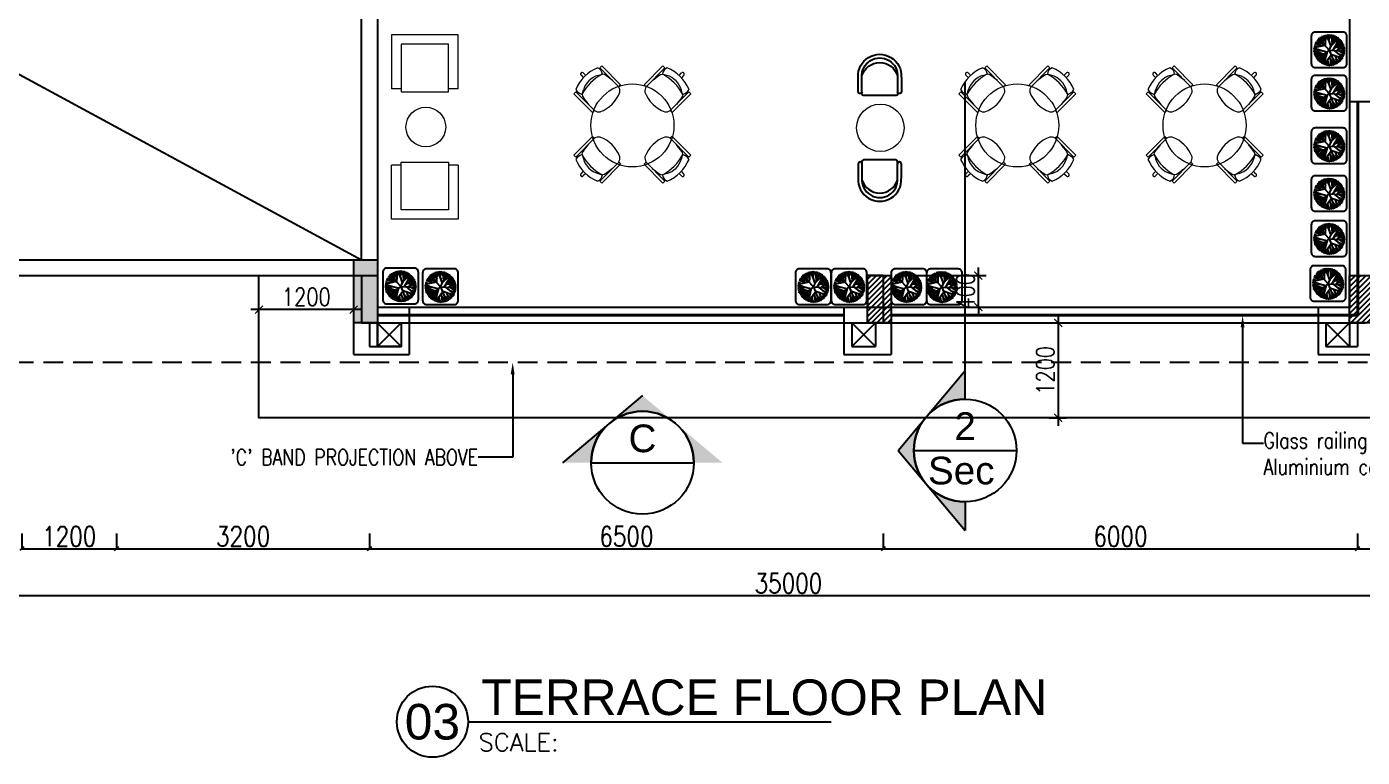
# Model space of a CAD drawing. Extents: x -32840 to 422982, y 280745 to 888746.
# Drawn here: x 86540 to 103438, y 752767 to 762010 of the extents above; entities that cross this region are included whole.
import ezdxf
from ezdxf import colors
from ezdxf.entities.mleader import LeaderData, LeaderLine
from ezdxf.enums import TextEntityAlignment as Align
from ezdxf.math import Vec2, Vec3

# ---------------------------------------------------------------- set-up
doc = ezdxf.new("R2010")
doc.units = 0
doc.header["$LTSCALE"] = 1000
doc.header["$PDMODE"] = 3
doc.linetypes.add('CONTINOUS', pattern=[0])
doc.linetypes.add('HIDDEN', pattern=[0.375, 0.25, -0.125])
doc.layers.get('Defpoints').update_dxf_attribs({"linetype": 'HIDDEN'})
for name, color, linetype in [('3', 3, 'Continuous'), ('A-Chejja', 5, 'HIDDEN'), ('a-dim', 3, 'Continuous'), ('A-duct', 1, 'Continuous'), ('A-Floor Projection', 5, 'CONTINOUS'), ('A-LOW-WALL', 4, 'Continuous'), ('A-Rail', 1, 'Continuous'), ('A-Tag LVl', 2, 'Continuous'), ('A-TXT', 6, 'Continuous'), ('A-WALL', 7, 'CONTINOUS'), ('AR-FURNITURE', 1, 'Continuous'), ('N-LANDSCAPE', 94, 'Continuous'), ('Ra-Hatch', 251, 'Continuous'), ('S-RCWALL', 10, 'Continuous'), ('S-RCWALL HATCH', 165, 'Continuous')]:
    doc.layers.add(name, color=color, linetype=linetype)
doc.layers.add('A-Area duct', color=50, linetype='Continuous', plot=False)
doc.layers.add('A-Dim grid', color=3, linetype='Continuous', transparency=0.5)
doc.layers.add('N-FURN', color=1, linetype='Continuous', lineweight=20)
doc.styles.add('Arial', font='arial.ttf')
doc.styles.add('ROMANS', font='romans.shx', dxfattribs={"width": 0.8})
doc.dimstyles.new('A-Dim Grid', dxfattribs={"dimscale": 100, "dimtxt": 2.5, "dimasz": 0.5, "dimexe": 0, "dimexo": 0, "dimgap": 0.3, "dimtad": 1, "dimdec": 0, "dimlfac": -0.01, "dimzin": 3, "dimdsep": 46, "dimtxsty": 'ROMANS', "dimblk": 'OBLIQUE', "dimcen": 5, "dimclrd": 256, "dimclre": 8, "dimclrt": 4, "dimadec": 0, "dimazin": 0, "dimtfac": 1, "dimtdec": 0, "dimtix": 1, "dimtmove": 1, "dimatfit": 3, "dimfxl": 1, "dimfrac": 2, "dimtolj": 1, "dimtzin": 3, "dimlwd": -1, "dimarcsym": 0})
doc.dimstyles.new('dim-1', dxfattribs={"dimscale": 100, "dimtxt": 2.25, "dimasz": 1, "dimexe": 1, "dimexo": 1, "dimgap": 0.5, "dimtad": 1, "dimdec": 0, "dimzin": 3, "dimdsep": 46, "dimtxsty": 'ROMANS', "dimblk": 'ARCHTICK', "dimcen": 0.0625, "dimdle": 1, "dimclrd": 256, "dimclre": 256, "dimclrt": 6, "dimadec": 0, "dimazin": 0, "dimtfac": 1, "dimtdec": 0, "dimtix": 1, "dimtmove": 1, "dimatfit": 3, "dimfxl": 1, "dimfrac": 2, "dimtolj": 1, "dimtzin": 3, "dimarcsym": 0})
pattern_1 = [(45, (-273834.784, -388831.225), (-33.6759605, 33.6759605), [])]

# ---------------------------------------------------------------- blocks, each defined once
blk = doc.blocks.new('TAG-LABEL')
at = {"linetype": 'Continuous'}
blk.add_line((-65.32, 0), (-24.49, 0), dxfattribs=at)
blk.add_circle((-69.32, 0), 4, dxfattribs=at)
at = {"color": 6, "style": 'ROMANS'}
blk.add_text('SCALE:', height=2, dxfattribs=at).set_placement((-64.13, -3.31))
at = {"color": 6}
for tag, p, height, style in [('LABELNAME', (-63.82, 0.75), 4, 'Arial'), ('SCALE', (-52.05, -3.31), 2, 'ROMANS'), ('DES.LINE.01', (-63.94, -6.44), 2, 'ROMANS'), ('DES.LINE.02', (-63.94, -9.56), 2, 'ROMANS')]:
    blk.add_attdef(tag, p, '', height=height, dxfattribs=dict(at, style=style))
at = {"color": 6, "style": 'Arial'}
blk.add_attdef('88', text='', height=4, dxfattribs=at).set_placement((-69.32, 0), align=Align.MIDDLE_CENTER)
blk = doc.blocks.new('TAG-SEC')
blk.add_line((-6.5, 0), (6.5, 0))
blk.add_circle((0, 0), 6.5)
at = {"color": 6, "style": 'Arial'}
blk.add_attdef('88', text='', height=3.5, dxfattribs=at).set_placement((0, 3.08), align=Align.MIDDLE_CENTER)
at = {"color": 6, "style": 'ROMANS', "width": 0.708488}
blk.add_attdef('X8-X-8888', text='', height=1.75, dxfattribs=at).set_placement((-5.58, -2.55), (5.58, -2.55), align=Align.FIT)
blk = doc.blocks.new('TAG-SEC-ARROW')
h = blk.add_hatch(color=256)
h.paths.add_polyline_path([(-10.11, 0), (-6.5, 0, -0.2206), (-4.2, 4.96)])
h.paths.add_polyline_path([(0, 8.49), (-4.16, 5, -0.175251), (0, 6.5, -0.175251), (4.16, 5)])
h.paths.add_polyline_path([(4.2, 4.96, -0.2206), (6.5, 0), (10.11, 0)])
for p, q in [((0, 8.49), (-10.11, 0)), ((0, 8.49), (10.11, 0)), ((-6.5, 0), (-10.11, 0)), ((6.5, 0), (46.5, 0))]:
    blk.add_line(p, q)
blk.add_arc((0, 0), 6.5, 0, 180)
blk = doc.blocks.new('A$Ce1edbb18')
at = {"layer": 'A-Tag LVl'}
h = blk.add_hatch(color=256, dxfattribs=at)
h.paths.add_polyline_path([(14742, -15568), (15103, -15568, -0.2206), (15333, -15071)])
h.paths.add_polyline_path([(15753, -14719), (15337, -15068, -0.175251), (15753, -14918, -0.175251), (16169, -15068)])
h.paths.add_polyline_path([(16173, -15071, -0.2206), (16403, -15568), (16764, -15568)])
blk.add_line((15753, -14719), (14742, -15568), dxfattribs=at)
blk.add_arc((15753, -15568), 650, 0, 180, dxfattribs=at)
at = {"layer": 'A-Tag LVl', "xscale": 100.0000000000005, "yscale": 100.0000000000005, "zscale": 100.0000000000005, "rotation": 90}
blk.add_blockref('TAG-SEC-ARROW', (19835, -15413), dxfattribs=at)
at = {"layer": 'A-Tag LVl'}
ref = blk.add_blockref('TAG-SEC', (19835, -15413), dxfattribs=dict(at, xscale=100, yscale=100, zscale=100))
ref.add_attrib('88', '2', dxfattribs={"layer": '0', "color": 6, "height": 350, "style": 'Arial'}).set_placement((19835, -15105), align=Align.MIDDLE_CENTER)
ref.add_attrib('X8-X-8888', 'Sec', dxfattribs={"layer": '0', "color": 6, "height": 350, "rotation": 360, "style": 'Arial'}).set_placement((19786, -15667), align=Align.MIDDLE_CENTER)
at = {"layer": 'A-Tag LVl', "xscale": 100, "yscale": 100, "zscale": 100}
blk.add_blockref('TAG-SEC', (15753, -15568), dxfattribs=at).add_auto_attribs({'88': 'C'})
blk = doc.blocks.new('_Oblique')
at = {"color": 0, "linetype": 'ByBlock', "lineweight": -2}
blk.add_line((-0.5, -0.5), (0.5, 0.5), dxfattribs=at)
at = {"color": 0, "linetype": 'ByBlock'}
blk.add_line((-0.5, -0.5), (0.5, 0.5), dxfattribs=at)
blk = doc.blocks.new('*D1361')
at = {"layer": 'A-Dim grid', "color": 8, "lineweight": -2, "transparency": 16777216}
for p, q in [((86478, 755597, 0), (86478, 755406, 0)), ((87678, 755597, 0), (87678, 755406, 0))]:
    blk.add_line(p, q, dxfattribs=at)
at = {"layer": 'A-Dim grid', "transparency": 16777216}
blk.add_line((86478, 755406, 0), (87678, 755406, 0), dxfattribs=at)
at = {"layer": 'Defpoints', "color": 0, "transparency": 16777216}
for p in [(86478, 755597, 0), (87678, 755597, 0), (87678, 755406, 0)]:
    blk.add_point(p, dxfattribs=at)
at = {"layer": 'A-Dim grid', "transparency": 16777216, "xscale": 50, "yscale": 50, "zscale": 50, "rotation": 180}
blk.add_blockref('_Oblique', (86478, 755406, 0), dxfattribs=at)
at = {"layer": 'A-Dim grid', "transparency": 16777216, "xscale": 50, "yscale": 50, "zscale": 50}
blk.add_blockref('_Oblique', (87678, 755406, 0), dxfattribs=at)
at = {"layer": 'A-Dim grid', "color": 4, "transparency": 16777216, "insert": (87078, 755561, 0), "char_height": 250, "attachment_point": 5, "style": 'ROMANS'}
blk.add_mtext('\\A1;1200', dxfattribs=at)
blk = doc.blocks.new('*D1362')
at = {"layer": 'A-Dim grid', "color": 8, "lineweight": -2, "transparency": 16777216}
for p, q in [((87678, 755597, 0), (87678, 755406, 0)), ((90878, 755597, 0), (90878, 755406, 0))]:
    blk.add_line(p, q, dxfattribs=at)
at = {"layer": 'A-Dim grid', "transparency": 16777216}
blk.add_line((87678, 755406, 0), (90878, 755406, 0), dxfattribs=at)
at = {"layer": 'Defpoints', "color": 0, "transparency": 16777216}
for p in [(87678, 755597, 0), (90878, 755597, 0), (90878, 755406, 0)]:
    blk.add_point(p, dxfattribs=at)
at = {"layer": 'A-Dim grid', "transparency": 16777216, "xscale": 50, "yscale": 50, "zscale": 50, "rotation": 180}
blk.add_blockref('_Oblique', (87678, 755406, 0), dxfattribs=at)
at = {"layer": 'A-Dim grid', "transparency": 16777216, "xscale": 50, "yscale": 50, "zscale": 50}
blk.add_blockref('_Oblique', (90878, 755406, 0), dxfattribs=at)
at = {"layer": 'A-Dim grid', "color": 4, "transparency": 16777216, "insert": (89278, 755561, 0), "char_height": 250, "attachment_point": 5, "style": 'ROMANS'}
blk.add_mtext('\\A1;3200', dxfattribs=at)
blk = doc.blocks.new('*D1363')
at = {"layer": 'A-Dim grid', "color": 8, "lineweight": -2, "transparency": 16777216}
for p, q in [((90878, 755597, 0), (90878, 755406, 0)), ((97378, 755597, 0), (97378, 755406, 0))]:
    blk.add_line(p, q, dxfattribs=at)
at = {"layer": 'A-Dim grid', "transparency": 16777216}
blk.add_line((90878, 755406, 0), (97378, 755406, 0), dxfattribs=at)
at = {"layer": 'Defpoints', "color": 0, "transparency": 16777216}
for p in [(90878, 755597, 0), (97378, 755597, 0), (97378, 755406, 0)]:
    blk.add_point(p, dxfattribs=at)
at = {"layer": 'A-Dim grid', "transparency": 16777216, "xscale": 50, "yscale": 50, "zscale": 50, "rotation": 180}
blk.add_blockref('_Oblique', (90878, 755406, 0), dxfattribs=at)
at = {"layer": 'A-Dim grid', "transparency": 16777216, "xscale": 50, "yscale": 50, "zscale": 50}
blk.add_blockref('_Oblique', (97378, 755406, 0), dxfattribs=at)
at = {"layer": 'A-Dim grid', "color": 4, "transparency": 16777216, "insert": (94128, 755561, 0), "char_height": 250, "attachment_point": 5, "style": 'ROMANS'}
blk.add_mtext('\\A1;6500', dxfattribs=at)
blk = doc.blocks.new('*D1364')
at = {"layer": 'A-Dim grid', "color": 8, "lineweight": -2, "transparency": 16777216}
for p, q in [((97378, 755597, 0), (97378, 755406, 0)), ((103378, 755597, 0), (103378, 755406, 0))]:
    blk.add_line(p, q, dxfattribs=at)
at = {"layer": 'A-Dim grid', "transparency": 16777216}
blk.add_line((97378, 755406, 0), (103378, 755406, 0), dxfattribs=at)
at = {"layer": 'Defpoints', "color": 0, "transparency": 16777216}
for p in [(97378, 755597, 0), (103378, 755597, 0), (103378, 755406, 0)]:
    blk.add_point(p, dxfattribs=at)
at = {"layer": 'A-Dim grid', "transparency": 16777216, "xscale": 50, "yscale": 50, "zscale": 50, "rotation": 180}
blk.add_blockref('_Oblique', (97378, 755406, 0), dxfattribs=at)
at = {"layer": 'A-Dim grid', "transparency": 16777216, "xscale": 50, "yscale": 50, "zscale": 50}
blk.add_blockref('_Oblique', (103378, 755406, 0), dxfattribs=at)
at = {"layer": 'A-Dim grid', "color": 4, "transparency": 16777216, "insert": (100378, 755561, 0), "char_height": 250, "attachment_point": 5, "style": 'ROMANS'}
blk.add_mtext('\\A1;6000', dxfattribs=at)
blk = doc.blocks.new('*D1365')
at = {"layer": 'A-Dim grid', "color": 8, "lineweight": -2, "transparency": 16777216}
for p, q in [((103378, 755597, 0), (103378, 755406, 0)), ((106578, 755597, 0), (106578, 755406, 0))]:
    blk.add_line(p, q, dxfattribs=at)
at = {"layer": 'A-Dim grid', "transparency": 16777216}
blk.add_line((103378, 755406, 0), (106578, 755406, 0), dxfattribs=at)
at = {"layer": 'Defpoints', "color": 0, "transparency": 16777216}
for p in [(103378, 755597, 0), (106578, 755597, 0), (106578, 755406, 0)]:
    blk.add_point(p, dxfattribs=at)
at = {"layer": 'A-Dim grid', "transparency": 16777216, "xscale": 50, "yscale": 50, "zscale": 50, "rotation": 180}
blk.add_blockref('_Oblique', (103378, 755406, 0), dxfattribs=at)
at = {"layer": 'A-Dim grid', "transparency": 16777216, "xscale": 50, "yscale": 50, "zscale": 50}
blk.add_blockref('_Oblique', (106578, 755406, 0), dxfattribs=at)
at = {"layer": 'A-Dim grid', "color": 4, "transparency": 16777216, "insert": (104978, 755561, 0), "char_height": 250, "attachment_point": 5, "style": 'ROMANS'}
blk.add_mtext('\\A1;3200', dxfattribs=at)
blk = doc.blocks.new('*D1366')
at = {"layer": 'A-Dim grid', "color": 8, "lineweight": -2, "transparency": 16777216}
for p, q in [((78678, 755478, 0), (78678, 754813, 0)), ((113678, 755478, 0), (113678, 754813, 0))]:
    blk.add_line(p, q, dxfattribs=at)
at = {"layer": 'A-Dim grid', "transparency": 16777216}
blk.add_line((78678, 754813, 0), (113678, 754813, 0), dxfattribs=at)
at = {"layer": 'Defpoints', "color": 0, "transparency": 16777216}
for p in [(78678, 755478, 0), (113678, 755478, 0), (113678, 754813, 0)]:
    blk.add_point(p, dxfattribs=at)
at = {"layer": 'A-Dim grid', "transparency": 16777216, "xscale": 50, "yscale": 50, "zscale": 50, "rotation": 180}
blk.add_blockref('_Oblique', (78678, 754813, 0), dxfattribs=at)
at = {"layer": 'A-Dim grid', "transparency": 16777216, "xscale": 50, "yscale": 50, "zscale": 50}
blk.add_blockref('_Oblique', (113678, 754813, 0), dxfattribs=at)
at = {"layer": 'A-Dim grid', "color": 4, "transparency": 16777216, "insert": (96178, 754968, 0), "char_height": 250, "attachment_point": 5, "style": 'ROMANS'}
blk.add_mtext('\\A1;35000', dxfattribs=at)
blk = doc.blocks.new('_ArchTick')
at = {"color": 0, "linetype": 'ByBlock', "const_width": 0.15}
blk.add_lwpolyline([(-0.5, -0.5), (0.5, 0.5)], dxfattribs=at)
blk = doc.blocks.new('*D1426')
at = {"layer": 'a-dim', "lineweight": -2, "transparency": 16777216}
for p, q in [((89478, 758362, 0), (89478, 758530, 0)), ((90678, 758362, 0), (90678, 758530, 0)), ((90778, 758430, 0), (89378, 758430, 0))]:
    blk.add_line(p, q, dxfattribs=at)
at = {"layer": 'Defpoints', "color": 0, "transparency": 16777216}
for p in [(89478, 758430, 0), (89478, 758262, 0), (90678, 758262, 0)]:
    blk.add_point(p, dxfattribs=at)
at = {"layer": 'a-dim', "lineweight": -2, "transparency": 16777216, "xscale": 100, "yscale": 100, "zscale": 100, "rotation": 180}
blk.add_blockref('_ArchTick', (89478, 758430, 0), dxfattribs=at)
at = {"layer": 'a-dim', "lineweight": -2, "transparency": 16777216, "xscale": 100, "yscale": 100, "zscale": 100}
blk.add_blockref('_ArchTick', (90678, 758430, 0), dxfattribs=at)
at = {"layer": 'a-dim', "color": 6, "transparency": 16777216, "insert": (90078, 758592, 0), "char_height": 225, "attachment_point": 5, "style": 'ROMANS'}
blk.add_mtext('\\A1;1200', dxfattribs=at)
blk = doc.blocks.new('*D1434')
at = {"layer": 'a-dim', "lineweight": -2, "transparency": 16777216}
for p, q in [((97578, 758862, 0), (98680, 758862, 0)), ((98580, 758862, 0), (98580, 758962, 0)), ((98580, 758462, 0), (98580, 758862, 0)), ((97578, 758462, 0), (98680, 758462, 0)), ((98580, 758462, 0), (98580, 758362, 0))]:
    blk.add_line(p, q, dxfattribs=at)
at = {"layer": 'Defpoints', "color": 0, "transparency": 16777216}
for p in [(97478, 758862, 0), (98580, 758862, 0), (97478, 758462, 0)]:
    blk.add_point(p, dxfattribs=at)
at = {"layer": 'a-dim', "lineweight": -2, "transparency": 16777216, "xscale": 100, "yscale": 100, "zscale": 100}
for p, rotation in [((98580, 758862, 0), 270), ((98580, 758462, 0), 90)]:
    blk.add_blockref('_ArchTick', p, dxfattribs=dict(at, rotation=rotation))
at = {"layer": 'a-dim', "color": 6, "transparency": 16777216, "insert": (98418, 758662, 0), "char_height": 225, "attachment_point": 5, "rotation": 90, "style": 'ROMANS'}
blk.add_mtext('\\A1;400', dxfattribs=at)
blk = doc.blocks.new('*D1474')
at = {"layer": 'a-dim', "lineweight": -2, "transparency": 16777216}
for p, q in [((99590, 758362, 0), (99590, 756962, 0)), ((99476, 758262, 0), (99690, 758262, 0)), ((99476, 757062, 0), (99690, 757062, 0))]:
    blk.add_line(p, q, dxfattribs=at)
at = {"layer": 'Defpoints', "color": 0, "transparency": 16777216}
for p in [(99376, 758262, 0), (99376, 757062, 0), (99590, 757062, 0)]:
    blk.add_point(p, dxfattribs=at)
at = {"layer": 'a-dim', "lineweight": -2, "transparency": 16777216, "xscale": 100, "yscale": 100, "zscale": 100}
for p, rotation in [((99590, 758262, 0), 90), ((99590, 757062, 0), 270)]:
    blk.add_blockref('_ArchTick', p, dxfattribs=dict(at, rotation=rotation))
at = {"layer": 'a-dim', "color": 6, "transparency": 16777216, "insert": (99427, 757662, 0), "char_height": 225, "attachment_point": 5, "rotation": 90, "style": 'ROMANS'}
blk.add_mtext('\\A1;1200', dxfattribs=at)
blk = doc.blocks.new('WWWWW')
at = {"layer": 'N-FURN', "lineweight": 5}
for p, q in [((370912, -176778), (370943, -176810)), ((370972, -176781), (370941, -176750)), ((371128, -176780), (371156, -176775)), ((371156, -176775), (371182, -176763)), ((371208, -176769), (371182, -176763)), ((371240, -176789), (371208, -176769)), ((371271, -176817), (371240, -176789)), ((371311, -176845), (371271, -176817)), ((371813, -176845), (371853, -176817)), ((371853, -176817), (371884, -176789)), ((371884, -176789), (371917, -176769)), ((371917, -176769), (371942, -176763)), ((371969, -176775), (371942, -176763)), ((371997, -176780), (371969, -176775)), ((372152, -176781), (372184, -176750)), ((372212, -176778), (372182, -176810)), ((370925, -177020), (370936, -176993)), ((370925, -177020), (370930, -177045)), ((370930, -177045), (370950, -177078)), ((370936, -176993), (370942, -176965)), ((370950, -177078), (370978, -177109)), ((372174, -177078), (372147, -177109)), ((372194, -177045), (372174, -177078)), ((372188, -176993), (372183, -176965)), ((372200, -177020), (372188, -176993)), ((372200, -177020), (372194, -177045)), ((370978, -177109), (371006, -177149)), ((372147, -177109), (372118, -177149)), ((370925, -177783), (370930, -177757)), ((370930, -177757), (370950, -177725)), ((370950, -177725), (370978, -177693)), ((370978, -177693), (371006, -177654)), ((372147, -177693), (372118, -177654)), ((372174, -177725), (372147, -177693)), ((372194, -177757), (372174, -177725)), ((372200, -177783), (372194, -177757)), ((370925, -177783), (370936, -177809)), ((370936, -177809), (370942, -177837)), ((372188, -177809), (372183, -177837)), ((372200, -177783), (372188, -177809)), ((370912, -178025), (370943, -177993)), ((370972, -178022), (370941, -178053)), ((371128, -178023), (371156, -178028)), ((371156, -178028), (371182, -178039)), ((371208, -178034), (371182, -178039)), ((371240, -178014), (371208, -178034)), ((371271, -177986), (371240, -178014)), ((371311, -177958), (371271, -177986)), ((371813, -177958), (371853, -177986)), ((371853, -177986), (371884, -178014)), ((371884, -178014), (371917, -178034)), ((371917, -178034), (371942, -178039)), ((371969, -178028), (371942, -178039)), ((371997, -178023), (371969, -178028)), ((372152, -178022), (372184, -178053)), ((372212, -178025), (372182, -177993))]:
    blk.add_line(p, q, dxfattribs=at)
for points in [[(371176, -176661), (371152, -176686), (371389, -176923), (371413, -176898)], [(371948, -176661), (371973, -176686), (371736, -176923), (371711, -176898)], [(370847, -176989), (370822, -177014), (371059, -177251), (371084, -177226)], [(372278, -176989), (372302, -177014), (372065, -177251), (372040, -177226)], [(370847, -177814), (370822, -177789), (371059, -177552), (371084, -177576)], [(372278, -177814), (372302, -177789), (372065, -177552), (372040, -177576)], [(371176, -178142), (371152, -178117), (371389, -177880), (371413, -177904)], [(371948, -178142), (371973, -178117), (371736, -177880), (371711, -177904)]]:
    blk.add_lwpolyline(points, close=True, dxfattribs=at)
blk.add_circle((371562, -177413), 525, dxfattribs=at)
for centre, radius, start, end in [((371329, -177168), 527, 113.1534, 156.6199), ((370926, -176764), 20.1, 44.5638, 225.2094), ((371081, -176778), 103, 8.1567, 66.3325), ((372044, -176778), 103, 113.6675, 171.8433), ((371795, -177168), 527, 23.3801, 66.8466), ((372198, -176764), 20.1, 314.7906, 135.4362), ((371468, -177307), 614, 118.1857, 152.168), ((371209, -177048), 280, 106.8842, 162.889), ((371656, -177307), 614, 27.832, 61.8143), ((371916, -177048), 280, 17.111, 73.1158), ((370959, -176893), 132, 210.2855, 254.7717), ((371011, -176849), 417, 289.7357, 340.0375), ((371297, -176978), 107, 352.8416, 31.0828), ((371827, -176978), 107, 148.9172, 187.1584), ((372113, -176849), 417, 199.9625, 250.2643), ((372165, -176893), 132, 285.2283, 329.7145), ((371139, -177142), 100, 236.8897, 277.6146), ((371986, -177142), 100, 262.3854, 303.1103), ((371139, -177660), 100, 82.3854, 123.1103), ((371011, -177954), 417, 19.9625, 70.2643), ((372113, -177954), 417, 109.7357, 160.0375), ((371986, -177660), 100, 56.8897, 97.6146), ((370959, -177910), 132, 105.2283, 149.7145), ((371329, -177634), 527, 203.3801, 246.8466), ((371468, -177496), 614, 207.832, 241.8143), ((371209, -177755), 280, 197.111, 253.1158), ((371297, -177824), 107, 328.9172, 7.1584), ((371827, -177824), 107, 172.8416, 211.0828), ((371656, -177496), 614, 298.1857, 332.168), ((371916, -177755), 280, 286.8842, 342.889), ((371795, -177634), 527, 293.1534, 336.6199), ((372165, -177910), 132, 30.2855, 74.7717), ((370926, -178039), 20.1, 134.7906, 315.4362), ((371081, -178025), 103, 293.6675, 351.8433), ((372044, -178025), 103, 188.1567, 246.3325), ((372198, -178039), 20.1, 224.5638, 45.2094)]:
    blk.add_arc(centre, radius, start, end, dxfattribs=at)
blk = doc.blocks.new('FSDFD')
at = {"layer": 'N-FURN'}
for p, q in [((-91899, -972803, 0), (-92739, -972814, 0)), ((-92739, -972814, 0), (-92730, -973498, 0)), ((-92017, -972924, 0), (-92618, -972932, 0)), ((-92618, -972932, 0), (-92610, -973533, 0)), ((-92009, -973525, 0), (-92017, -972924, 0)), ((-91890, -973486, 0), (-91899, -972803, 0)), ((-92610, -973496, 0), (-92730, -973498, 0)), ((-92610, -973533, 0), (-92009, -973525, 0)), ((-91890, -973486, 0), (-92010, -973488, 0))]:
    blk.add_line(p, q, dxfattribs=at)
blk = doc.blocks.new('DFGDF')
at = {"layer": 'AR-FURNITURE'}
for p, q in [((202460, 85242), (202460, 85059)), ((202507, 85272), (202507, 85059)), ((202938, 85291), (202526, 85291)), ((202957, 85059), (202957, 85272)), ((203005, 85059), (203005, 85242))]:
    blk.add_line(p, q, dxfattribs=at)
for centre, radius, start, end in [((202484, 85242), 23.7, 0, 180), ((202526, 85272), 19, 90, 180), ((202938, 85272), 19, 0, 90), ((202981, 85242), 23.7, 0, 180), ((202732, 85041), 273, 176.2971, 3.7029), ((202732, 85041), 226, 175.548, 4.452)]:
    blk.add_arc(centre, radius, start, end, dxfattribs=at)
at = {"layer": 'AR-FURNITURE', "color": 8}
blk.add_arc((202732, 85108), 235, 196.3349, 343.6651, dxfattribs=at)
blk = doc.blocks.new('A$C24053CDC')
at = {"layer": '3'}
for points in [[(81, 321), (36, 371), (100, 353), (78, 427)], [(93, 381), (84, 431)], [(149, 361), (89, 436)], [(141, 381), (100, 443)], [(161, 330), (109, 451)], [(133, 443), (116, 455)], [(198, 371), (121, 459)], [(154, 419), (133, 466)], [(169, 403), (145, 471)], [(169, 446), (146, 471)], [(247, 248), (156, 479)], [(234, 390), (173, 483)], [(202, 438), (189, 487)], [(243, 363), (198, 488)], [(224, 460), (207, 489)], [(215, 327), (327, 480)], [(226, 412), (222, 492)], [(266, 447), (230, 493)], [(272, 404), (255, 493)], [(287, 426), (267, 492)], [(278, 456), (283, 489)], [(280, 272), (339, 475)], [(282, 442), (306, 487)], [(300, 342), (329, 479)], [(300, 342), (398, 442)], [(320, 362), (360, 466)], [(339, 414), (381, 452)], [(367, 390), (414, 427)], [(247, 248), (0, 262)], [(65, 258), (0, 238)], [(28, 248), (0, 252)], [(52, 281), (3, 276)], [(48, 258), (3, 269)], [(45, 252), (3, 216)], [(43, 286), (4, 290)], [(105, 233), (4, 203)], [(57, 220), (4, 208)], [(93, 257), (8, 309)], [(78, 225), (8, 188)], [(41, 321), (11, 318)], [(104, 305), (15, 329)], [(69, 314), (23, 347)], [(125, 255), (27, 136)], [(169, 252), (31, 363)], [(169, 215), (32, 131)], [(222, 309), (37, 375)], [(67, 381), (45, 386)], [(89, 357), (52, 398)], [(76, 371), (61, 408)], [(89, 403), (67, 415)], [(189, 252), (81, 65)], [(247, 248), (137, 25)], [(249, 247), (248, 247), (245, 247), (248, 247), (249, 247)], [(247, 248), (442, 398)], [(247, 248), (417, 62)], [(287, 278), (493, 224)], [(291, 310), (435, 407)], [(315, 173), (490, 211)], [(327, 306), (483, 316)], [(339, 381), (432, 410)], [(339, 318), (435, 404)], [(344, 309), (493, 262)], [(347, 262), (494, 252)], [(367, 310), (462, 366)], [(385, 296), (489, 294)], [(389, 258), (493, 258)], [(393, 249), (493, 216)], [(405, 333), (452, 382)], [(409, 288), (493, 258)], [(418, 313), (474, 342)], [(424, 296), (487, 305)], [(437, 278), (490, 281)], [(441, 325), (469, 354)], [(455, 333), (479, 329)], [(459, 316), (482, 321)], [(76, 197), (11, 173)], [(45, 187), (19, 155)], [(117, 164), (31, 131)], [(64, 144), (36, 119)], [(156, 194), (41, 111)], [(81, 140), (45, 107)], [(95, 111), (51, 98)], [(118, 126), (60, 86)], [(178, 140), (88, 61)], [(137, 196), (92, 196)], [(210, 172), (92, 57)], [(122, 66), (98, 50)], [(137, 102), (112, 41)], [(165, 83), (121, 34)], [(152, 57), (158, 18)], [(191, 81), (169, 13)], [(178, 41), (182, 9)], [(189, 130), (193, 6)], [(197, 146), (211, 4)], [(219, 191), (282, 4)], [(252, 90), (224, 1)], [(239, 127), (295, 5)], [(243, 58), (268, 1)], [(250, 38), (243, 0)], [(306, 184), (299, 5)], [(302, 127), (335, 17)], [(319, 75), (319, 10)], [(328, 159), (466, 135)], [(339, 147), (352, 24)], [(343, 105), (380, 38)], [(347, 71), (374, 37)], [(352, 132), (459, 122)], [(370, 184), (473, 147)], [(377, 130), (437, 90)], [(381, 102), (381, 41)], [(381, 74), (393, 47)], [(385, 147), (470, 142)], [(394, 85), (400, 53)], [(405, 111), (428, 79)], [(435, 197), (485, 179)]]:
    blk.add_lwpolyline(points, dxfattribs=at)
blk = doc.blocks.new('A$C6a0ca272')
at = {"layer": 'S-RCWALL HATCH'}
blk.add_hatch(color=253, dxfattribs=at).paths.add_polyline_path([(12400, 800), (12100, 800), (12100, 0), (12400, 0)])
h = blk.add_hatch(dxfattribs=at)
h.set_pattern_fill('ANSI31', color=253, scale=15, style=0)
h.set_pattern_definition(pattern_1)
h.paths.add_polyline_path([(18900, 0), (18600, 0), (18600, 600), (18900, 600)])
h = blk.add_hatch(dxfattribs=at)
h.set_pattern_fill('ANSI31', color=253, scale=15, style=0)
h.set_pattern_definition(pattern_1)
h.paths.add_polyline_path([(24700, 600), (25000, 600), (25000, 0), (24700, 0)])
at = {"layer": 'S-RCWALL'}
for points in [[(12100, 800), (12400, 800), (12400, 0), (12100, 0)], [(18900, 0), (18600, 0), (18600, 600), (18900, 600)], [(24700, 600), (25000, 600), (25000, 0), (24700, 0)]]:
    blk.add_lwpolyline(points, close=True, dxfattribs=at)

msp = doc.modelspace()

# ---------------------------------------------------------------- linework, layer by layer
at = {"layer": 'A-Area duct', "elevation": 0}
msp.add_lwpolyline([(90977.9, 758262), (91277.9, 758262), (91277.9, 757962), (90977.9, 757962)], close=True, dxfattribs=at)
at = {"layer": 'A-Chejja', "color": 1}
msp.add_line((103877.9, 757761.7, 0), (78577.9, 757761.7, 0), dxfattribs=at)
at = {"layer": 'A-duct'}
for p, q in [((78777.9, 765561.7, 0), (90777.9, 759061.7, 0)), ((90977.9, 758262, 0), (90977.9, 757962, 0)), ((91277.9, 758262, 0), (90977.9, 757962, 0)), ((90977.9, 758259.8, 0), (91277.9, 757962, 0)), ((96977.9, 758262, 0), (97277.9, 757962, 0)), ((97277.9, 758262, 0), (96977.9, 757962, 0)), ((103277.9, 757962, 0), (102977.9, 758262, 0)), ((103277.9, 758262, 0), (102977.9, 757962, 0)), ((103277.9, 758262, 0), (103277.9, 757962, 0))]:
    msp.add_line(p, q, dxfattribs=at)
at = {"layer": 'A-Floor Projection', "elevation": 0}
msp.add_lwpolyline([(104677.9, 761061.7), (104677.7, 757062), (89477.7, 757062), (89477.9, 758862)], dxfattribs=at)
at = {"layer": 'A-LOW-WALL'}
for p, q in [((103277.9, 761061.7, 0), (103277.9, 758461.7, 0)), ((90777.9, 758861.7, 0), (90777.9, 758261.7, 0)), ((90977.9, 758861.7, 0), (90977.9, 758461.7, 0)), ((90977.9, 758461.7, 0), (103277.9, 758461.7, 0)), ((90777.9, 758261.7, 0), (103477.9, 758261.7, 0))]:
    msp.add_line(p, q, dxfattribs=at)
at = {"layer": 'A-Rail'}
for p, q in [((103371.9, 761061.7, 0), (103371.9, 758367.7, 0)), ((103383.9, 761061.7, 0), (103383.9, 758355.7, 0)), ((90977.9, 758367.7, 0), (96877.9, 758367.7, 0)), ((90977.9, 758355.7, 0), (96877.9, 758355.7, 0)), ((97477.9, 758367.7, 0), (103371.9, 758367.7, 0)), ((97477.9, 758355.7, 0), (103383.9, 758355.7, 0))]:
    msp.add_line(p, q, dxfattribs=at)
at = {"layer": 'A-WALL'}
for p, q in [((90977.9, 765761.7, 0), (90977.9, 758861.7, 0)), ((90777.9, 759061.7, 0), (90777.9, 765561.7, 0)), ((103277.9, 762161.7, 0), (103277.9, 761061.7, 0)), ((103277.9, 761061.7, 0), (103977.9, 761061.7, 0)), ((78777.9, 759061.7, 0), (90777.9, 759061.7, 0)), ((83677.9, 758861.7, 0), (90977.9, 758861.7, 0)), ((97377.9, 758861.7, 0), (97177.9, 758861.7, 0)), ((97377.9, 758861.7, 0), (97377.9, 758261.7, 0)), ((97177.9, 758761.7, 0), (97177.9, 758461.7, 0)), ((90977.9, 758462, 0), (91277.9, 758462, 0)), ((91277.9, 758462, 0), (91377.9, 758462, 0)), ((91377.9, 758462, 0), (91377.9, 757862, 0)), ((96877.9, 758462, 0), (97477.9, 758462, 0)), ((96877.9, 758462, 0), (96877.9, 758262, 0)), ((96877.9, 758462, 0), (96877.9, 757862, 0)), ((97477.9, 758462, 0), (97477.9, 758262, 0)), ((102877.9, 758462, 0), (102877.9, 757862, 0)), ((102877.9, 758462, 0), (103277.9, 758462, 0)), ((90877.9, 758262, 0), (90877.9, 757962, 0)), ((90977.9, 758262, 0), (90877.9, 758262, 0)), ((90977.9, 758262, 0), (91277.9, 758262, 0)), ((91277.9, 758262, 0), (91277.9, 757962, 0)), ((96977.9, 758262, 0), (96977.9, 757962, 0)), ((96977.9, 758262, 0), (97277.9, 758262, 0)), ((97377.9, 758261.7, 0), (97177.9, 758261.7, 0)), ((97277.9, 758262, 0), (97277.9, 757962, 0)), ((97477.9, 758262, 0), (97477.9, 757862, 0)), ((102977.9, 758262, 0), (102977.9, 757962, 0)), ((102977.9, 758262, 0), (103277.9, 758262, 0)), ((103377.9, 758262, 0), (103377.9, 757962, 0)), ((90677.9, 757862, 0), (91377.9, 757862, 0)), ((90877.9, 757962, 0), (91277.9, 757962, 0)), ((96877.9, 757862, 0), (97477.9, 757862, 0)), ((96977.9, 757962, 0), (97277.9, 757962, 0)), ((102877.9, 757862, 0), (103577.9, 757862, 0)), ((102977.9, 757962, 0), (103377.9, 757962, 0))]:
    msp.add_line(p, q, dxfattribs=at)
at = {"layer": 'A-WALL', "elevation": 0}
msp.add_lwpolyline([(90677.9, 757862), (90677.9, 758262)], dxfattribs=at)
at = {"layer": 'N-FURN', "lineweight": 5}
for centre, radius in [((91590.2, 760741, 0), 251.2), ((97340.2, 760731, 0), 300)]:
    msp.add_circle(centre, radius, dxfattribs=at)
at = {"layer": 'N-LANDSCAPE', "ltscale": 10, "elevation": 0}
for points in [[(102842.4, 761492.5), (103192.4, 761492.5, 0.4142136), (103242.4, 761542.5), (103242.4, 761892.5, 0.4142136), (103192.4, 761942.5), (102842.4, 761942.5, 0.4142136), (102792.4, 761892.5), (102792.4, 761542.5, 0.4142136)], [(102842.4, 760944.5), (103192.4, 760944.5, 0.4142136), (103242.4, 760994.5), (103242.4, 761344.5, 0.4142136), (103192.4, 761394.5), (102842.4, 761394.5, 0.4142136), (102792.4, 761344.5), (102792.4, 760994.5, 0.4142136)], [(102842.4, 760278.5), (103192.4, 760278.5, 0.4142136), (103242.4, 760328.5), (103242.4, 760678.5, 0.4142136), (103192.4, 760728.5), (102842.4, 760728.5, 0.4142136), (102792.4, 760678.5), (102792.4, 760328.5, 0.4142136)], [(102842.4, 759675), (103192.4, 759675, 0.4142136), (103242.4, 759725), (103242.4, 760075, 0.4142136), (103192.4, 760125), (102842.4, 760125, 0.4142136), (102792.4, 760075), (102792.4, 759725, 0.4142136)], [(102842.4, 759104.1), (103192.4, 759104.1, 0.4142136), (103242.4, 759154.1), (103242.4, 759504.1, 0.4142136), (103192.4, 759554.1), (102842.4, 759554.1, 0.4142136), (102792.4, 759504.1), (102792.4, 759154.1, 0.4142136)], [(91095.1, 758504.2), (91445.1, 758504.2, 0.4142136), (91495.1, 758554.2), (91495.1, 758904.2, 0.4142136), (91445.1, 758954.2), (91095.1, 758954.2, 0.4142136), (91045.1, 758904.2), (91045.1, 758554.2, 0.4142136)], [(91599.5, 758496.2), (91949.5, 758496.2, 0.4142136), (91999.5, 758546.2), (91999.5, 758896.2, 0.4142136), (91949.5, 758946.2), (91599.5, 758946.2, 0.4142136), (91549.5, 758896.2), (91549.5, 758546.2, 0.4142136)], [(96316.8, 758496.2), (96666.8, 758496.2, 0.4142136), (96716.8, 758546.2), (96716.8, 758896.2, 0.4142136), (96666.8, 758946.2), (96316.8, 758946.2, 0.4142136), (96266.8, 758896.2), (96266.8, 758546.2, 0.4142136)], [(96769.8, 758496.2), (97119.8, 758496.2, 0.4142136), (97169.8, 758546.2), (97169.8, 758896.2, 0.4142136), (97119.8, 758946.2), (96769.8, 758946.2, 0.4142136), (96719.8, 758896.2), (96719.8, 758546.2, 0.4142136)], [(97528.2, 758496.2), (97878.2, 758496.2, 0.4142136), (97928.2, 758546.2), (97928.2, 758896.2, 0.4142136), (97878.2, 758946.2), (97528.2, 758946.2, 0.4142136), (97478.2, 758896.2), (97478.2, 758546.2, 0.4142136)], [(97976.2, 758495.1), (98326.2, 758495.1, 0.4142136), (98376.2, 758545.1), (98376.2, 758895.1, 0.4142136), (98326.2, 758945.1), (97976.2, 758945.1, 0.4142136), (97926.2, 758895.1), (97926.2, 758545.1, 0.4142136)], [(102828.6, 758536.6), (103178.6, 758536.6, 0.4142136), (103228.6, 758586.6), (103228.6, 758936.6, 0.4142136), (103178.6, 758986.6), (102828.6, 758986.6, 0.4142136), (102778.6, 758936.6), (102778.6, 758586.6, 0.4142136)]]:
    msp.add_lwpolyline(points, format="xyb", close=True, dxfattribs=at)

# ---------------------------------------------------------------- block references
msp.add_blockref('A$Ce1edbb18', (78577.9, 772061.7, 0))
at = {"layer": 'A-Tag LVl'}
ref = msp.add_blockref('TAG-LABEL', (99472.1, 753216.5, 0), dxfattribs=dict(at, xscale=112.5, yscale=112.5, zscale=112.5))
ref.add_attrib('88', '03', dxfattribs={"layer": '0', "color": 6, "height": 450, "style": 'Arial'}).set_placement((91673.6, 753216.5, 0), align=Align.MIDDLE_CENTER)
ref.add_attrib('LABELNAME', 'TERRACE FLOOR PLAN', (92292.4, 753300.9, 0), dxfattribs={"layer": '0', "color": 6, "height": 450, "style": 'Arial'})
at = {"layer": 'N-FURN', "lineweight": 5, "rotation": 359.2368413493978}
msp.add_blockref('FSDFD', (196845, 1733399.1, 0), dxfattribs=at)
at = {"layer": 'N-FURN', "lineweight": 5, "xscale": -1}
for name, p, rotation in [('DFGDF', (-105399.1, 846429.4, 0), 180), ('FSDFD', (196845, -211917, 0), 180.763158650602)]:
    msp.add_blockref(name, p, dxfattribs=dict(at, rotation=rotation))
at = {"layer": 'N-FURN', "lineweight": 5}
msp.add_blockref('DFGDF', (-105399.1, 675032.7, 0), dxfattribs=at)
at = {"layer": 'N-LANDSCAPE', "ltscale": 10, "xscale": 0.8064, "yscale": 0.8064, "zscale": 0.8064, "rotation": 180}
for p in [(103218.4, 761913, 0), (103218.4, 761364.9, 0), (103218.4, 760698.9, 0), (103218.4, 760095.5, 0), (103218.4, 759524.6, 0), (91471.1, 758924.6, 0), (91975.4, 758916.7, 0), (96692.7, 758916.7, 0), (97145.7, 758916.7, 0), (97868.5, 758916.7, 0), (98316.6, 758915.6, 0), (103204.5, 758957, 0)]:
    msp.add_blockref('A$C24053CDC', p, dxfattribs=at)
at = {"layer": 'Ra-Hatch', "lineweight": 5}
for p in [(-277358.6, 938174.3, 0), (-272489, 938174.3, 0), (-270119.2, 938174.3, 0)]:
    msp.add_blockref('WWWWW', p, dxfattribs=at)
at = {"layer": 'S-RCWALL'}
msp.add_blockref('A$C6a0ca272', (78577.7, 758261.7, 0), dxfattribs=at)

# ---------------------------------------------------------------- dimensions: what is measured, and where the dimension line sits
at = {"layer": 'a-dim'}
dim = msp.add_linear_dim(base=(98580.3, 758861.7, 0), p1=(97477.9, 758461.7, 0), p2=(97478.2, 758861.7, 0), angle=90, dimstyle='dim-1', dxfattribs=at)
dim.commit()
dim.dimension.update_dxf_attribs({"geometry": '*D1434', "text_midpoint": (98417.8, 758661.7, 0)})
dim = msp.add_linear_dim(base=(89477.8, 758429.9, 0), p1=(90677.9, 758262, 0), p2=(89477.8, 758262, 0), dimstyle='dim-1', dxfattribs=at)
dim.commit()
dim.dimension.update_dxf_attribs({"geometry": '*D1426', "text_midpoint": (90077.9, 758592.4, 0)})
dim = msp.add_aligned_dim(p1=(99375.9, 758261.7, 0), p2=(99375.9, 757062, 0), distance=213.8, dimstyle='dim-1', dxfattribs=at)
dim.commit()
dim.dimension.update_dxf_attribs({"geometry": '*D1474', "text_midpoint": (99427.2, 757661.9, 0)})
at = {"layer": 'A-Dim grid'}
for base, p1, p2, picture, middle in [((87677.9, 755405.7, 0), (86477.9, 755597.2, 0), (87677.9, 755597.2, 0), '*D1361', (87077.9, 755560.7, 0)), ((90877.9, 755405.7, 0), (87677.9, 755597.2, 0), (90877.9, 755597.2, 0), '*D1362', (89277.9, 755560.7, 0)), ((97377.9, 755405.7, 0), (90877.9, 755597.2, 0), (97377.9, 755597.2, 0), '*D1363', (94127.9, 755560.7, 0)), ((103377.9, 755405.7, 0), (97377.9, 755597.2, 0), (103377.9, 755597.2, 0), '*D1364', (100377.9, 755560.7, 0)), ((106577.9, 755405.7, 0), (103377.9, 755597.2, 0), (106577.9, 755597.2, 0), '*D1365', (104977.9, 755560.7, 0)), ((113678.1, 754813.1, 0), (78677.9, 755477.6, 0), (113678.1, 755477.6, 0), '*D1366', (96178, 754968.1, 0))]:
    dim = msp.add_linear_dim(base=base, p1=p1, p2=p2, dimstyle='A-Dim Grid', dxfattribs=at)
    dim.commit()
    dim.dimension.update_dxf_attribs({"geometry": picture, "text_midpoint": middle})

# ---------------------------------------------------------------- leaders
at = {"layer": 'A-TXT'}
ml = msp.add_multileader_mtext('Standard', dxfattribs=at)
ml.set_content('Glass railing without baluster\\PAluminium cap on top', color=256, style='ROMANS')
ml.set_leader_properties()
ml.build(insert=Vec2(0, 0))
ml.multileader.update_dxf_attribs({"dogleg_length": 50, "arrow_head_size": 150})
ctx = ml.context
ctx.base_point, ctx.char_height, ctx.arrow_head_size, ctx.plane_origin = Vec3(102186.7, 756741.8, 0), 200, 150, Vec3(110017, 755740.8, 0)
notes = []
notes.append((ctx, [(0, (1, 1, 0), (101923.6, 756741.8, 0), (1, 0), 263.1, [(0, [(101923.6, 758355.7, 0)], 0, [])])]))
ctx.mtext.insert, ctx.mtext.rotation, ctx.mtext.flow_direction = Vec3(102188.7, 756875.1, 0), 6.2831853, 5
ml = msp.add_multileader_mtext('Standard', dxfattribs=at)
ml.set_content("'C' BAND PROJECTION ABOVE", color=256, style='ROMANS')
ml.set_leader_properties()
ml.build(insert=Vec2(0, 0))
ml.multileader.update_dxf_attribs({"dogleg_length": 50, "arrow_head_size": 150})
ctx = ml.context
ctx.base_point, ctx.char_height, ctx.arrow_head_size, ctx.plane_origin = Vec3(88697.5, 756563.3, 0), 200, 150, Vec3(83802.4, 755918.3, 0)
ctx.text_align_type = 2
notes.append((ctx, [(0, (1, 1, 0), (92688.7, 756563.3, 0), (-1, 0), 436.7, [(0, [(92688.7, 757761.7, 0)], 0, [])])]))
ctx.mtext.insert, ctx.mtext.rotation, ctx.mtext.alignment, ctx.mtext.flow_direction = Vec3(92250, 756663.3, 0), 6.2831853, 3, 5
for ctx, leaders in notes:
    for number, flags, end, landing, length, lines in leaders:
        leader = LeaderData()
        leader.index, (leader.has_last_leader_line, leader.has_dogleg_vector, leader.attachment_direction) = number, flags
        leader.last_leader_point, leader.dogleg_vector, leader.dogleg_length = Vec3(end), Vec3(landing), length
        for number, points, colour, breaks in lines:
            line = LeaderLine()
            line.index, line.vertices, line.color, line.breaks = number, Vec3.list(points), colors.encode_raw_color(colour), breaks
            leader.lines.append(line)
        ctx.leaders.append(leader)

doc.saveas('drawing.dxf')
